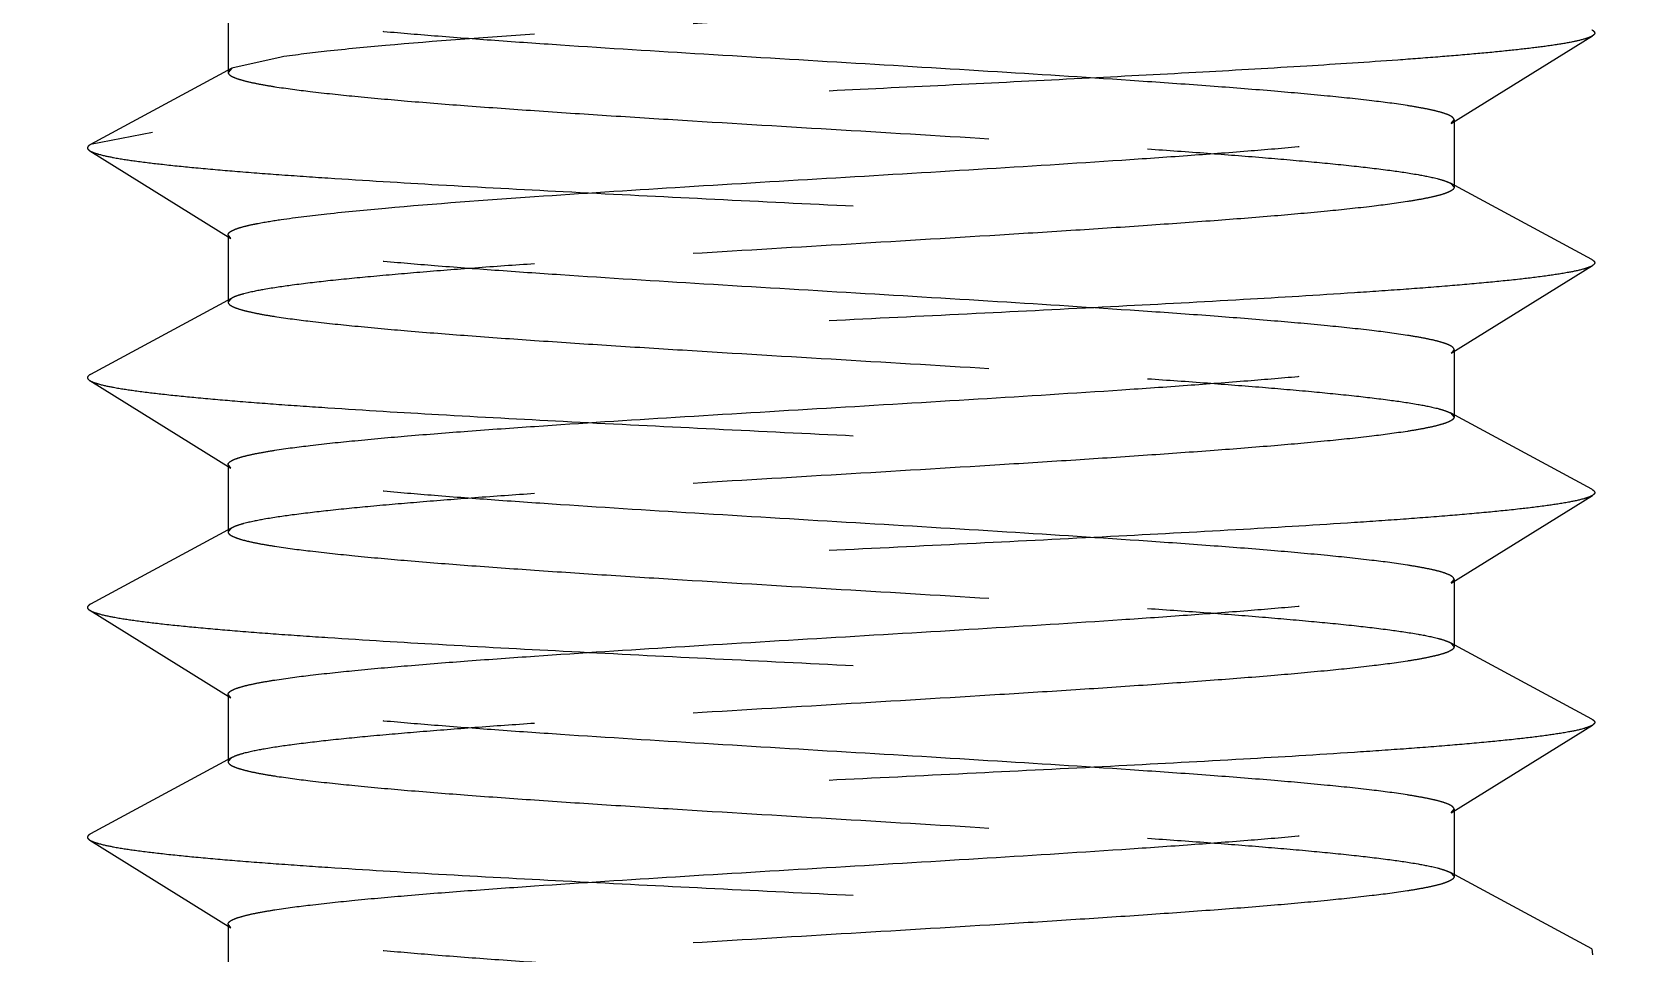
# Model space of a CAD drawing. Header units: inches. Extents: x 504 to 965, y -420 to -94.
# Drawn here: x 845.059 to 847.139, y -336.648 to -335.445 of the extents above; entities that cross this region are included whole.
import ezdxf

# ---------------------------------------------------------------- set-up
doc = ezdxf.new("R2010")
doc.units = ezdxf.units.IN
doc.header["$LTSCALE"] = 10
doc.header["$MEASUREMENT"] = 0
doc.linetypes.add('CENTER', pattern=[0.6, 0.375, -0.075, 0.075, -0.075])
doc.linetypes.add('HIDDEN', pattern=[0.2, 0.1, -0.1])
doc.layers.get('0').update_dxf_attribs({"linetype": 'CONTINUOUS'})
doc.layers.add('DEFAULT_2', color=8, linetype='HIDDEN')

msp = doc.modelspace()

# ---------------------------------------------------------------- linework, layer by layer
at = {"linetype": 'CENTER'}
msp.add_arc((736.7034, -1690.9897), 1356.7628, 83.2637115, 96.7362885, dxfattribs=at)
at = {"layer": 'DEFAULT_2', "color": 8, "linetype": 'HIDDEN'}
for p, q in [((845.3147, -335.4105), (845.3147, -335.4983)), ((846.911, -335.5651), (847.0952, -335.4507)), ((845.3838, -335.4783), (845.3196, -335.493)), ((845.3196, -335.493), (845.1352, -335.5926)), ((845.3196, -335.493), (845.3147, -335.4983)), ((846.911, -335.5651), (846.9147, -335.5605)), ((846.9147, -335.5605), (846.9147, -335.6483)), ((845.2161, -335.577), (845.1352, -335.5926)), ((845.1342, -335.6007), (845.3184, -335.7151)), ((847.0943, -335.7426), (846.9098, -335.643)), ((846.9098, -335.643), (846.9147, -335.6483)), ((845.3184, -335.7151), (845.3147, -335.7105)), ((845.3147, -335.7105), (845.3147, -335.7983)), ((846.911, -335.8651), (847.0952, -335.7507)), ((845.3196, -335.793), (845.1352, -335.8926)), ((845.3196, -335.793), (845.3147, -335.7983)), ((846.911, -335.8651), (846.9147, -335.8605)), ((846.9147, -335.8605), (846.9147, -335.9483)), ((845.1342, -335.9007), (845.3184, -336.0151)), ((847.0943, -336.0426), (846.9098, -335.943)), ((846.9098, -335.943), (846.9147, -335.9483)), ((845.3184, -336.0151), (845.3147, -336.0105)), ((845.3147, -336.0105), (845.3147, -336.0983)), ((846.911, -336.1651), (847.0952, -336.0507)), ((845.3196, -336.093), (845.1352, -336.1926)), ((845.3196, -336.093), (845.3147, -336.0983)), ((846.911, -336.1651), (846.9147, -336.1605)), ((846.9147, -336.1605), (846.9147, -336.2483)), ((845.1342, -336.2007), (845.3184, -336.3151)), ((847.0943, -336.3426), (846.9098, -336.243)), ((846.9098, -336.243), (846.9147, -336.2483)), ((845.3184, -336.3151), (845.3147, -336.3105)), ((845.3147, -336.3105), (845.3147, -336.3983)), ((846.911, -336.4651), (847.0952, -336.3507)), ((845.3196, -336.393), (845.1352, -336.4926)), ((845.3196, -336.393), (845.3147, -336.3983)), ((846.911, -336.4651), (846.9147, -336.4605)), ((846.9147, -336.4605), (846.9147, -336.5483)), ((845.1342, -336.5007), (845.3184, -336.6151)), ((847.0943, -336.6426), (846.9098, -336.543)), ((846.9098, -336.543), (846.9147, -336.5483)), ((845.3147, -336.6105), (845.3147, -336.6983)), ((845.3184, -336.6151), (845.3147, -336.6105)), ((847.0943, -336.6426), (847.0952, -336.6507))]:
    msp.add_line(p, q, dxfattribs=at)
for points, knots in [([(846.9147, -335.3483), (846.9147, -335.3495), (846.9133, -335.3514), (846.9107, -335.3531), (846.9062, -335.3554), (846.8984, -335.3581), (846.8864, -335.3611), (846.8712, -335.3642), (846.8446, -335.3686), (846.8037, -335.3739), (846.7459, -335.38), (846.6772, -335.3862), (846.599, -335.3923), (846.5125, -335.3985), (846.4192, -335.4047), (846.2858, -335.4131), (846.1147, -335.4233), (845.9123, -335.4354), (845.779, -335.4439), (845.7147, -335.4483)], [0, 0, 0, 0, 0.002948, 0.005141, 0.007935, 0.015452, 0.025627, 0.038475, 0.053962, 0.092639, 0.141064, 0.198443, 0.263812, 0.336063, 0.413972, 0.496211, 0.66803, 0.839842, 1, 1, 1, 1]), ([(846.5147, -335.5105), (846.4535, -335.5063), (846.3266, -335.4981), (846.1335, -335.4866), (845.9393, -335.475), (845.7823, -335.4652), (845.6651, -335.4571), (845.5868, -335.4512), (845.5167, -335.4453), (845.4559, -335.4395), (845.4054, -335.4336), (845.3701, -335.4286), (845.3476, -335.4243), (845.3351, -335.4214), (845.3256, -335.4185), (845.3204, -335.4163), (845.3184, -335.4151)], [0, 0, 0, 0, 0.153218, 0.317576, 0.482929, 0.639051, 0.710601, 0.776305, 0.835151, 0.886229, 0.928771, 0.962152, 0.97526, 0.985931, 0.994163, 1, 1, 1, 1]), ([(847.0943, -335.4426), (847.0953, -335.4432), (847.0969, -335.4442), (847.0983, -335.4462), (847.0982, -335.4477), (847.0973, -335.4493), (847.0961, -335.4501), (847.0952, -335.4507)], [0, 0, 0, 0, 0.316234, 0.52428, 0.615716, 0.718695, 1, 1, 1, 1]), ([(847.0952, -335.4507), (847.094, -335.4515), (847.0908, -335.4529), (847.0821, -335.4558), (847.0671, -335.4592), (847.0443, -335.463), (847.0151, -335.4668), (846.9799, -335.4707), (846.9387, -335.4746), (846.8918, -335.4785), (846.8192, -335.484), (846.7169, -335.4906), (846.5826, -335.4984), (846.4356, -335.5061), (846.2798, -335.5139), (846.1195, -335.5217), (845.9591, -335.5295), (845.8029, -335.5373), (845.6552, -335.545), (845.52, -335.5528), (845.4011, -335.5605), (845.3015, -335.5681), (845.2421, -335.5739), (845.2161, -335.577)], [0, 0, 0, 0, 0.002373, 0.005566, 0.014479, 0.026777, 0.042414, 0.061292, 0.083297, 0.108279, 0.136075, 0.199334, 0.271367, 0.350218, 0.433747, 0.519682, 0.605686, 0.689422, 0.768611, 0.841106, 0.904935, 0.958381, 1, 1, 1, 1]), ([(845.7147, -335.4483), (845.6498, -335.4528), (845.5594, -335.4594), (845.4491, -335.4699), (845.4037, -335.4754), (845.3838, -335.4783)], [0, 0, 0, 0, 0.587233, 0.818339, 1, 1, 1, 1]), ([(845.3147, -335.4983), (845.3147, -335.4995), (845.3161, -335.5014), (845.3187, -335.5031), (845.3232, -335.5054), (845.331, -335.5081), (845.343, -335.5111), (845.3582, -335.5142), (845.3848, -335.5186), (845.4257, -335.5239), (845.4835, -335.53), (845.5522, -335.5362), (845.6304, -335.5423), (845.7169, -335.5485), (845.8103, -335.5547), (845.9436, -335.5631), (846.1147, -335.5733), (846.3171, -335.5854), (846.4504, -335.5939), (846.5147, -335.5983)], [0, 0, 0, 0, 0.00295, 0.005141, 0.007933, 0.015451, 0.025629, 0.038473, 0.053961, 0.092635, 0.141061, 0.198439, 0.263811, 0.336068, 0.413978, 0.496216, 0.668027, 0.83984, 1, 1, 1, 1]), ([(846.9147, -335.5605), (846.9147, -335.5593), (846.9133, -335.5574), (846.9107, -335.5556), (846.9062, -335.5533), (846.8983, -335.5507), (846.8864, -335.5476), (846.8712, -335.5446), (846.8446, -335.5401), (846.8036, -335.5348), (846.7458, -335.5287), (846.6772, -335.5226), (846.599, -335.5164), (846.5437, -335.5125), (846.5147, -335.5105)], [0, 0, 0, 0, 0.008781, 0.015307, 0.023623, 0.046009, 0.076296, 0.114525, 0.16062, 0.275713, 0.419813, 0.590521, 0.785076, 1, 1, 1, 1]), ([(845.7147, -335.6605), (845.7759, -335.6563), (845.9028, -335.6481), (846.0959, -335.6366), (846.2901, -335.625), (846.4472, -335.6152), (846.5643, -335.6071), (846.6427, -335.6012), (846.7127, -335.5953), (846.7735, -335.5895), (846.824, -335.5836), (846.8593, -335.5786), (846.8818, -335.5743), (846.8943, -335.5714), (846.9038, -335.5685), (846.909, -335.5663), (846.911, -335.5651)], [0, 0, 0, 0, 0.153216, 0.317576, 0.482938, 0.639061, 0.710608, 0.776309, 0.835151, 0.886233, 0.928775, 0.962153, 0.975263, 0.985934, 0.994162, 1, 1, 1, 1]), ([(845.1352, -335.5926), (845.1341, -335.5932), (845.1325, -335.5942), (845.1311, -335.5962), (845.1312, -335.5977), (845.1321, -335.5993), (845.1333, -335.6001), (845.1342, -335.6007)], [0, 0, 0, 0, 0.316177, 0.5242, 0.615642, 0.718646, 1, 1, 1, 1]), ([(845.1342, -335.6007), (845.1356, -335.6016), (845.1394, -335.6032), (845.1497, -335.6065), (845.1679, -335.6102), (845.1958, -335.6145), (845.2316, -335.6188), (845.275, -335.6232), (845.3256, -335.6276), (845.383, -335.632), (845.4717, -335.6381), (845.5955, -335.6456), (845.7563, -335.6542), (845.9295, -335.6629), (846.109, -335.6717), (846.2887, -335.6804), (846.4625, -335.6891), (846.6242, -335.6978), (846.749, -335.7053), (846.8386, -335.7114), (846.8969, -335.7158), (846.9484, -335.7201), (846.9928, -335.7245), (847.0295, -335.7288), (847.0584, -335.7331), (847.0775, -335.7369), (847.0885, -335.7401), (847.0926, -335.7418), (847.0943, -335.7426)], [0, 0, 0, 0, 0.002609, 0.006215, 0.016495, 0.030864, 0.049236, 0.071466, 0.097374, 0.12674, 0.159315, 0.232952, 0.315767, 0.404918, 0.497345, 0.589873, 0.679323, 0.762625, 0.836921, 0.869882, 0.899668, 0.926025, 0.948731, 0.9676, 0.982482, 0.993281, 0.997142, 1, 1, 1, 1]), ([(846.5147, -335.5983), (846.5408, -335.6001), (846.5907, -335.6036), (846.662, -335.6092), (846.7259, -335.6147), (846.7814, -335.6202), (846.8277, -335.6256), (846.8643, -335.631), (846.8885, -335.6357), (846.9025, -335.6398), (846.9077, -335.6419), (846.9098, -335.643)], [0, 0, 0, 0, 0.196709, 0.377162, 0.538697, 0.679227, 0.796903, 0.890174, 0.95797, 0.982175, 1, 1, 1, 1]), ([(846.9147, -335.6483), (846.9147, -335.6495), (846.9133, -335.6514), (846.9107, -335.6531), (846.9062, -335.6554), (846.8983, -335.6581), (846.8864, -335.6611), (846.8712, -335.6642), (846.8446, -335.6686), (846.8036, -335.674), (846.7458, -335.6801), (846.6772, -335.6862), (846.599, -335.6923), (846.5124, -335.6985), (846.4191, -335.7047), (846.2858, -335.7131), (846.1147, -335.7233), (845.9123, -335.7354), (845.779, -335.7439), (845.7147, -335.7483)], [0, 0, 0, 0, 0.002951, 0.005146, 0.007942, 0.015464, 0.025643, 0.038495, 0.053986, 0.092668, 0.141097, 0.198479, 0.263849, 0.3361, 0.414004, 0.496239, 0.668049, 0.839853, 1, 1, 1, 1]), ([(845.3838, -335.6905), (845.4037, -335.6876), (845.4491, -335.6821), (845.5594, -335.6716), (845.6498, -335.6649), (845.7147, -335.6605)], [0, 0, 0, 0, 0.181661, 0.412767, 1, 1, 1, 1]), ([(845.3147, -335.7105), (845.3147, -335.7096), (845.3159, -335.7074), (845.3196, -335.7051), (845.3251, -335.7026), (845.3328, -335.7002), (845.3426, -335.6977), (845.3598, -335.6942), (845.3738, -335.692), (845.3838, -335.6905)], [0, 0, 0, 0, 0.037122, 0.093282, 0.175009, 0.284195, 0.421469, 0.586803, 1, 1, 1, 1]), ([(846.5147, -335.8105), (846.4535, -335.8063), (846.3266, -335.7981), (846.1335, -335.7866), (845.9393, -335.775), (845.7823, -335.7652), (845.6651, -335.7571), (845.5868, -335.7512), (845.5167, -335.7453), (845.4559, -335.7395), (845.4054, -335.7336), (845.3701, -335.7286), (845.3476, -335.7243), (845.3351, -335.7214), (845.3256, -335.7185), (845.3204, -335.7163), (845.3184, -335.7151)], [0, 0, 0, 0, 0.153218, 0.317581, 0.482939, 0.63906, 0.710609, 0.776313, 0.835158, 0.886237, 0.928777, 0.962156, 0.975262, 0.985934, 0.994165, 1, 1, 1, 1]), ([(847.0952, -335.7507), (847.0938, -335.7516), (847.09, -335.7532), (847.0797, -335.7565), (847.0615, -335.7602), (847.0336, -335.7645), (846.9978, -335.7688), (846.9544, -335.7732), (846.9038, -335.7776), (846.8464, -335.782), (846.7577, -335.7881), (846.6339, -335.7956), (846.4731, -335.8042), (846.3, -335.8129), (846.1204, -335.8217), (845.9407, -335.8304), (845.7669, -335.8391), (845.6052, -335.8478), (845.4804, -335.8553), (845.3908, -335.8614), (845.3325, -335.8658), (845.281, -335.8701), (845.2366, -335.8745), (845.1999, -335.8788), (845.171, -335.8831), (845.1519, -335.8869), (845.1409, -335.8901), (845.1368, -335.8918), (845.1352, -335.8926)], [0, 0, 0, 0, 0.002609, 0.006215, 0.016495, 0.030863, 0.049236, 0.071466, 0.097374, 0.126739, 0.159315, 0.232952, 0.315766, 0.404918, 0.497344, 0.589872, 0.679323, 0.762625, 0.836921, 0.869883, 0.899668, 0.926026, 0.948731, 0.967601, 0.982482, 0.993281, 0.997143, 1, 1, 1, 1]), ([(845.7147, -335.7483), (845.6886, -335.7501), (845.6387, -335.7536), (845.5674, -335.7592), (845.5035, -335.7647), (845.448, -335.7702), (845.4017, -335.7756), (845.3651, -335.781), (845.3409, -335.7857), (845.3269, -335.7898), (845.3217, -335.7919), (845.3196, -335.793)], [0, 0, 0, 0, 0.196689, 0.377166, 0.538713, 0.679238, 0.796915, 0.890177, 0.957976, 0.982174, 1, 1, 1, 1]), ([(847.0943, -335.7426), (847.0953, -335.7432), (847.0969, -335.7442), (847.0983, -335.7462), (847.0982, -335.7477), (847.0973, -335.7493), (847.0961, -335.7501), (847.0952, -335.7507)], [0, 0, 0, 0, 0.31624, 0.524287, 0.615693, 0.718671, 1, 1, 1, 1]), ([(845.3147, -335.7983), (845.3147, -335.7995), (845.3161, -335.8014), (845.3187, -335.8031), (845.3232, -335.8054), (845.331, -335.8081), (845.3429, -335.8111), (845.3581, -335.8142), (845.3847, -335.8186), (845.4257, -335.8239), (845.4835, -335.83), (845.5521, -335.8362), (845.6304, -335.8423), (845.7169, -335.8485), (845.8102, -335.8547), (845.9436, -335.8631), (846.1147, -335.8733), (846.3171, -335.8854), (846.4504, -335.8939), (846.5147, -335.8983)], [0, 0, 0, 0, 0.002947, 0.005136, 0.007926, 0.015443, 0.025616, 0.038457, 0.053944, 0.092614, 0.141037, 0.198413, 0.263783, 0.336041, 0.413953, 0.496195, 0.668014, 0.839831, 1, 1, 1, 1]), ([(846.9147, -335.8605), (846.9147, -335.8593), (846.9133, -335.8574), (846.9107, -335.8556), (846.9061, -335.8533), (846.8983, -335.8507), (846.8864, -335.8476), (846.8712, -335.8446), (846.8446, -335.8401), (846.8036, -335.8348), (846.7458, -335.8287), (846.6772, -335.8226), (846.5989, -335.8164), (846.5437, -335.8125), (846.5147, -335.8105)], [0, 0, 0, 0, 0.008791, 0.015325, 0.02365, 0.046051, 0.07635, 0.11459, 0.160691, 0.27579, 0.419886, 0.590583, 0.785113, 1, 1, 1, 1]), ([(845.7147, -335.9605), (845.7759, -335.9563), (845.9028, -335.9481), (846.0959, -335.9366), (846.2901, -335.925), (846.4471, -335.9152), (846.5643, -335.9071), (846.6426, -335.9012), (846.7127, -335.8953), (846.7735, -335.8895), (846.824, -335.8836), (846.8593, -335.8786), (846.8818, -335.8743), (846.8943, -335.8714), (846.9038, -335.8685), (846.909, -335.8663), (846.911, -335.8651)], [0, 0, 0, 0, 0.153218, 0.317574, 0.482933, 0.639057, 0.710606, 0.776307, 0.835148, 0.88623, 0.928773, 0.962152, 0.975262, 0.985934, 0.994162, 1, 1, 1, 1]), ([(845.1352, -335.8926), (845.1341, -335.8932), (845.1325, -335.8942), (845.1311, -335.8962), (845.1312, -335.8977), (845.1321, -335.8993), (845.1333, -335.9001), (845.1342, -335.9007)], [0, 0, 0, 0, 0.316188, 0.524273, 0.615666, 0.718639, 1, 1, 1, 1]), ([(845.1342, -335.9007), (845.1356, -335.9016), (845.1394, -335.9032), (845.1497, -335.9065), (845.1679, -335.9102), (845.1958, -335.9145), (845.2316, -335.9188), (845.275, -335.9232), (845.3256, -335.9276), (845.383, -335.932), (845.4717, -335.9381), (845.5955, -335.9456), (845.7563, -335.9542), (845.9295, -335.9629), (846.109, -335.9717), (846.2887, -335.9804), (846.4625, -335.9891), (846.6242, -335.9978), (846.749, -336.0053), (846.8386, -336.0114), (846.8969, -336.0158), (846.9484, -336.0201), (846.9928, -336.0245), (847.0295, -336.0288), (847.0584, -336.0331), (847.0775, -336.0369), (847.0885, -336.0401), (847.0926, -336.0418), (847.0943, -336.0426)], [0, 0, 0, 0, 0.00261, 0.006214, 0.016495, 0.030863, 0.049236, 0.071466, 0.097374, 0.126739, 0.159315, 0.232952, 0.315766, 0.404918, 0.497344, 0.589872, 0.679323, 0.762625, 0.836921, 0.869883, 0.899668, 0.926026, 0.948731, 0.967601, 0.982482, 0.993282, 0.997143, 1, 1, 1, 1]), ([(846.5147, -335.8983), (846.5408, -335.9001), (846.5907, -335.9036), (846.662, -335.9092), (846.7259, -335.9147), (846.7814, -335.9202), (846.8277, -335.9256), (846.8643, -335.931), (846.8885, -335.9357), (846.9025, -335.9398), (846.9077, -335.9419), (846.9098, -335.943)], [0, 0, 0, 0, 0.196694, 0.377168, 0.538707, 0.679228, 0.796904, 0.890171, 0.957973, 0.982173, 1, 1, 1, 1]), ([(845.3147, -336.0105), (845.3147, -336.0093), (845.3161, -336.0074), (845.3187, -336.0056), (845.3233, -336.0033), (845.3311, -336.0007), (845.343, -335.9976), (845.3582, -335.9946), (845.3848, -335.9901), (845.4258, -335.9848), (845.4836, -335.9787), (845.5522, -335.9726), (845.6305, -335.9664), (845.6857, -335.9625), (845.7147, -335.9605)], [0, 0, 0, 0, 0.008784, 0.015319, 0.023645, 0.046036, 0.076327, 0.114569, 0.160663, 0.27576, 0.419842, 0.590545, 0.785109, 1, 1, 1, 1]), ([(846.9147, -335.9483), (846.9147, -335.9495), (846.9133, -335.9514), (846.9107, -335.9531), (846.9062, -335.9554), (846.8983, -335.9581), (846.8864, -335.9611), (846.8712, -335.9642), (846.8446, -335.9686), (846.8037, -335.974), (846.7458, -335.9801), (846.6772, -335.9862), (846.599, -335.9923), (846.5124, -335.9985), (846.4191, -336.0047), (846.2858, -336.0131), (846.1147, -336.0233), (845.9123, -336.0354), (845.779, -336.0439), (845.7147, -336.0483)], [0, 0, 0, 0, 0.002952, 0.005145, 0.00794, 0.015464, 0.025644, 0.038492, 0.053984, 0.092663, 0.141093, 0.198474, 0.263843, 0.336096, 0.414, 0.496232, 0.668041, 0.839849, 1, 1, 1, 1]), ([(846.5147, -336.1105), (846.4535, -336.1063), (846.3266, -336.0981), (846.1335, -336.0866), (845.9393, -336.075), (845.7822, -336.0652), (845.6651, -336.0571), (845.5867, -336.0512), (845.5167, -336.0453), (845.4559, -336.0395), (845.4054, -336.0336), (845.3701, -336.0286), (845.3476, -336.0243), (845.3351, -336.0214), (845.3256, -336.0185), (845.3204, -336.0163), (845.3184, -336.0151)], [0, 0, 0, 0, 0.15322, 0.317586, 0.482947, 0.639065, 0.710612, 0.776315, 0.83516, 0.886237, 0.928778, 0.962156, 0.975262, 0.985932, 0.994163, 1, 1, 1, 1]), ([(847.0952, -336.0507), (847.0938, -336.0516), (847.09, -336.0532), (847.0797, -336.0565), (847.0615, -336.0602), (847.0336, -336.0645), (846.9978, -336.0688), (846.9544, -336.0732), (846.9038, -336.0776), (846.8464, -336.082), (846.7577, -336.0881), (846.6339, -336.0956), (846.4731, -336.1042), (846.3, -336.1129), (846.1204, -336.1217), (845.9407, -336.1304), (845.7669, -336.1391), (845.6052, -336.1478), (845.4804, -336.1553), (845.3908, -336.1614), (845.3325, -336.1658), (845.281, -336.1701), (845.2366, -336.1745), (845.1999, -336.1788), (845.171, -336.1831), (845.1519, -336.1869), (845.1409, -336.1901), (845.1368, -336.1918), (845.1352, -336.1926)], [0, 0, 0, 0, 0.00261, 0.006215, 0.016495, 0.030864, 0.049236, 0.071466, 0.097374, 0.126739, 0.159315, 0.232952, 0.315766, 0.404918, 0.497344, 0.589872, 0.679323, 0.762625, 0.836921, 0.869883, 0.899668, 0.926026, 0.948731, 0.967601, 0.982482, 0.993281, 0.997144, 1, 1, 1, 1]), ([(845.7147, -336.0483), (845.6886, -336.0501), (845.6387, -336.0536), (845.5674, -336.0592), (845.5035, -336.0647), (845.448, -336.0702), (845.4017, -336.0756), (845.3651, -336.081), (845.3409, -336.0857), (845.3269, -336.0898), (845.3217, -336.0919), (845.3196, -336.093)], [0, 0, 0, 0, 0.196688, 0.377167, 0.538715, 0.679241, 0.796918, 0.890181, 0.95798, 0.982176, 1, 1, 1, 1]), ([(847.0943, -336.0426), (847.0953, -336.0432), (847.0969, -336.0442), (847.0983, -336.0462), (847.0982, -336.0477), (847.0973, -336.0493), (847.0961, -336.0501), (847.0952, -336.0507)], [0, 0, 0, 0, 0.316134, 0.524251, 0.615637, 0.718599, 1, 1, 1, 1]), ([(845.3147, -336.0983), (845.3147, -336.0995), (845.3161, -336.1014), (845.3187, -336.1031), (845.3232, -336.1054), (845.331, -336.1081), (845.3429, -336.1111), (845.3581, -336.1142), (845.3847, -336.1186), (845.4257, -336.1239), (845.4835, -336.13), (845.5521, -336.1362), (845.6303, -336.1423), (845.7169, -336.1485), (845.8102, -336.1547), (845.9436, -336.1631), (846.1146, -336.1733), (846.3171, -336.1854), (846.4504, -336.1939), (846.5147, -336.1983)], [0, 0, 0, 0, 0.002946, 0.005135, 0.007924, 0.015439, 0.025611, 0.038451, 0.053937, 0.092606, 0.141029, 0.198403, 0.26377, 0.336027, 0.41394, 0.496183, 0.668009, 0.839828, 1, 1, 1, 1]), ([(846.9147, -336.1605), (846.9147, -336.1593), (846.9133, -336.1574), (846.9107, -336.1556), (846.9061, -336.1533), (846.8983, -336.1506), (846.8864, -336.1476), (846.8712, -336.1446), (846.8446, -336.1401), (846.8036, -336.1348), (846.7458, -336.1287), (846.6772, -336.1226), (846.5989, -336.1164), (846.5437, -336.1125), (846.5147, -336.1105)], [0, 0, 0, 0, 0.008794, 0.015337, 0.02367, 0.046073, 0.076375, 0.114626, 0.160725, 0.275833, 0.419915, 0.590608, 0.785148, 1, 1, 1, 1]), ([(845.7147, -336.2605), (845.7759, -336.2563), (845.9028, -336.2481), (846.0959, -336.2366), (846.2901, -336.225), (846.4471, -336.2152), (846.5643, -336.2071), (846.6426, -336.2012), (846.7127, -336.1953), (846.7735, -336.1895), (846.824, -336.1836), (846.8593, -336.1786), (846.8818, -336.1743), (846.8943, -336.1714), (846.9038, -336.1685), (846.909, -336.1663), (846.911, -336.1651)], [0, 0, 0, 0, 0.153219, 0.317574, 0.48293, 0.639055, 0.710604, 0.776306, 0.83515, 0.886228, 0.928771, 0.962153, 0.97526, 0.985931, 0.994163, 1, 1, 1, 1]), ([(845.1352, -336.1926), (845.1341, -336.1932), (845.1325, -336.1942), (845.1311, -336.1962), (845.1312, -336.1977), (845.1321, -336.1993), (845.1333, -336.2001), (845.1342, -336.2007)], [0, 0, 0, 0, 0.316095, 0.524232, 0.615621, 0.718565, 1, 1, 1, 1]), ([(845.1342, -336.2007), (845.1356, -336.2016), (845.1394, -336.2032), (845.1497, -336.2065), (845.1679, -336.2102), (845.1958, -336.2145), (845.2316, -336.2188), (845.275, -336.2232), (845.3256, -336.2276), (845.383, -336.232), (845.4717, -336.2381), (845.5955, -336.2456), (845.7563, -336.2542), (845.9295, -336.2629), (846.109, -336.2717), (846.2887, -336.2804), (846.4625, -336.2891), (846.6242, -336.2978), (846.749, -336.3053), (846.8386, -336.3114), (846.8969, -336.3158), (846.9484, -336.3201), (846.9928, -336.3245), (847.0295, -336.3288), (847.0584, -336.3331), (847.0775, -336.3369), (847.0885, -336.3401), (847.0926, -336.3418), (847.0943, -336.3426)], [0, 0, 0, 0, 0.002611, 0.006215, 0.016495, 0.030864, 0.049236, 0.071467, 0.097374, 0.12674, 0.159315, 0.232952, 0.315766, 0.404918, 0.497344, 0.589872, 0.679323, 0.762625, 0.836921, 0.869882, 0.899668, 0.926025, 0.948731, 0.9676, 0.982482, 0.993281, 0.997144, 1, 1, 1, 1]), ([(846.5147, -336.1983), (846.5408, -336.2001), (846.5907, -336.2036), (846.662, -336.2092), (846.7259, -336.2147), (846.7814, -336.2202), (846.8277, -336.2256), (846.8643, -336.231), (846.8885, -336.2357), (846.9025, -336.2398), (846.9077, -336.2419), (846.9098, -336.243)], [0, 0, 0, 0, 0.196695, 0.377171, 0.538713, 0.679234, 0.796907, 0.890171, 0.957972, 0.982173, 1, 1, 1, 1]), ([(846.9147, -336.2483), (846.9147, -336.2495), (846.9133, -336.2514), (846.9107, -336.2531), (846.9062, -336.2554), (846.8984, -336.2581), (846.8864, -336.2611), (846.8712, -336.2642), (846.8446, -336.2686), (846.8037, -336.274), (846.7459, -336.28), (846.6772, -336.2862), (846.599, -336.2923), (846.5125, -336.2985), (846.4192, -336.3047), (846.2858, -336.3131), (846.1147, -336.3233), (845.9123, -336.3354), (845.779, -336.3439), (845.7147, -336.3483)], [0, 0, 0, 0, 0.002949, 0.005141, 0.007934, 0.015455, 0.025632, 0.038476, 0.053965, 0.092638, 0.141064, 0.198443, 0.263812, 0.336068, 0.413976, 0.496211, 0.668025, 0.83984, 1, 1, 1, 1]), ([(845.3147, -336.3105), (845.3147, -336.3093), (845.3161, -336.3074), (845.3187, -336.3056), (845.3232, -336.3033), (845.3311, -336.3007), (845.343, -336.2976), (845.3582, -336.2946), (845.3848, -336.2901), (845.4258, -336.2848), (845.4836, -336.2787), (845.5522, -336.2726), (845.6305, -336.2664), (845.6857, -336.2625), (845.7147, -336.2605)], [0, 0, 0, 0, 0.00878, 0.01531, 0.023632, 0.046016, 0.076301, 0.114539, 0.16063, 0.275726, 0.419811, 0.590519, 0.785094, 1, 1, 1, 1]), ([(846.5147, -336.4105), (846.4535, -336.4063), (846.3266, -336.3981), (846.1335, -336.3866), (845.9393, -336.375), (845.7823, -336.3652), (845.6651, -336.3571), (845.5868, -336.3512), (845.5167, -336.3453), (845.4559, -336.3395), (845.4054, -336.3336), (845.3701, -336.3286), (845.3476, -336.3243), (845.3351, -336.3214), (845.3256, -336.3185), (845.3204, -336.3163), (845.3184, -336.3151)], [0, 0, 0, 0, 0.153218, 0.317583, 0.482946, 0.639064, 0.71061, 0.776313, 0.835158, 0.886236, 0.928778, 0.962156, 0.975263, 0.985933, 0.994163, 1, 1, 1, 1]), ([(847.0952, -336.3507), (847.0938, -336.3516), (847.09, -336.3532), (847.0797, -336.3565), (847.0615, -336.3602), (847.0336, -336.3645), (846.9978, -336.3688), (846.9544, -336.3732), (846.9038, -336.3776), (846.8464, -336.382), (846.7577, -336.3881), (846.6339, -336.3956), (846.4731, -336.4042), (846.3, -336.4129), (846.1204, -336.4217), (845.9407, -336.4304), (845.7669, -336.4391), (845.6052, -336.4478), (845.4804, -336.4553), (845.3908, -336.4614), (845.3325, -336.4658), (845.281, -336.4701), (845.2366, -336.4745), (845.1999, -336.4788), (845.171, -336.4831), (845.1519, -336.4869), (845.1409, -336.4901), (845.1368, -336.4918), (845.1352, -336.4926)], [0, 0, 0, 0, 0.002611, 0.006216, 0.016495, 0.030865, 0.049236, 0.071467, 0.097374, 0.12674, 0.159315, 0.232952, 0.315766, 0.404918, 0.497344, 0.589872, 0.679323, 0.762625, 0.836921, 0.869882, 0.899668, 0.926025, 0.948731, 0.967599, 0.982482, 0.99328, 0.997143, 1, 1, 1, 1]), ([(845.7147, -336.3483), (845.6886, -336.3501), (845.6387, -336.3536), (845.5674, -336.3592), (845.5035, -336.3647), (845.4481, -336.3702), (845.4017, -336.3756), (845.3651, -336.381), (845.3409, -336.3857), (845.3269, -336.3898), (845.3217, -336.3919), (845.3196, -336.393)], [0, 0, 0, 0, 0.196706, 0.377159, 0.5387, 0.679232, 0.796908, 0.890176, 0.957971, 0.982175, 1, 1, 1, 1]), ([(847.0943, -336.3426), (847.0953, -336.3432), (847.0969, -336.3442), (847.0983, -336.3462), (847.0982, -336.3477), (847.0973, -336.3493), (847.0961, -336.3501), (847.0952, -336.3507)], [0, 0, 0, 0, 0.316079, 0.524229, 0.615631, 0.71856, 1, 1, 1, 1]), ([(845.3147, -336.3983), (845.3147, -336.3995), (845.3161, -336.4014), (845.3187, -336.4031), (845.3232, -336.4054), (845.331, -336.4081), (845.343, -336.4111), (845.3582, -336.4142), (845.3848, -336.4186), (845.4257, -336.4239), (845.4835, -336.43), (845.5522, -336.4362), (845.6304, -336.4423), (845.7169, -336.4485), (845.8102, -336.4547), (845.9436, -336.4631), (846.1147, -336.4733), (846.3171, -336.4854), (846.4504, -336.4939), (846.5147, -336.4983)], [0, 0, 0, 0, 0.002947, 0.005139, 0.007933, 0.015449, 0.025623, 0.03847, 0.053957, 0.092632, 0.141056, 0.198434, 0.263803, 0.336055, 0.413965, 0.496205, 0.668025, 0.839839, 1, 1, 1, 1]), ([(846.9147, -336.4605), (846.9147, -336.4593), (846.9133, -336.4574), (846.9107, -336.4556), (846.9061, -336.4533), (846.8983, -336.4506), (846.8864, -336.4476), (846.8712, -336.4446), (846.8446, -336.4401), (846.8036, -336.4348), (846.7458, -336.4287), (846.6771, -336.4226), (846.5989, -336.4164), (846.5437, -336.4125), (846.5147, -336.4105)], [0, 0, 0, 0, 0.008795, 0.015338, 0.023672, 0.046077, 0.07638, 0.114631, 0.16073, 0.275838, 0.419918, 0.59061, 0.78515, 1, 1, 1, 1]), ([(845.7147, -336.5605), (845.7759, -336.5563), (845.9028, -336.5481), (846.0959, -336.5366), (846.2901, -336.525), (846.4471, -336.5152), (846.5643, -336.5071), (846.6426, -336.5012), (846.7127, -336.4953), (846.7735, -336.4895), (846.824, -336.4836), (846.8593, -336.4786), (846.8818, -336.4743), (846.8943, -336.4714), (846.9038, -336.4685), (846.909, -336.4663), (846.911, -336.4651)], [0, 0, 0, 0, 0.153218, 0.317575, 0.482929, 0.639053, 0.710602, 0.776306, 0.835151, 0.886228, 0.92877, 0.962152, 0.97526, 0.985931, 0.994164, 1, 1, 1, 1]), ([(845.1352, -336.4926), (845.1341, -336.4932), (845.1325, -336.4942), (845.1311, -336.4962), (845.1312, -336.4977), (845.1321, -336.4993), (845.1333, -336.5001), (845.1342, -336.5007)], [0, 0, 0, 0, 0.316086, 0.524239, 0.61566, 0.718593, 1, 1, 1, 1]), ([(845.1342, -336.5007), (845.1356, -336.5016), (845.1394, -336.5032), (845.1497, -336.5065), (845.1679, -336.5102), (845.1958, -336.5145), (845.2316, -336.5188), (845.275, -336.5232), (845.3256, -336.5276), (845.383, -336.532), (845.4717, -336.5381), (845.5955, -336.5456), (845.7563, -336.5542), (845.9295, -336.5629), (846.109, -336.5717), (846.2887, -336.5804), (846.4625, -336.5891), (846.6242, -336.5978), (846.749, -336.6053), (846.8386, -336.6114), (846.8969, -336.6158), (846.9484, -336.6201), (846.9928, -336.6245), (847.0295, -336.6288), (847.0584, -336.6331), (847.0775, -336.6369), (847.0885, -336.6401), (847.0926, -336.6418), (847.0943, -336.6426)], [0, 0, 0, 0, 0.002611, 0.006217, 0.016495, 0.030866, 0.049236, 0.071468, 0.097374, 0.126741, 0.159315, 0.232952, 0.315766, 0.404918, 0.497344, 0.589872, 0.679323, 0.762625, 0.836921, 0.869881, 0.899668, 0.926024, 0.948731, 0.967599, 0.982482, 0.993279, 0.997143, 1, 1, 1, 1]), ([(846.5147, -336.4983), (846.5408, -336.5001), (846.5907, -336.5036), (846.662, -336.5092), (846.7259, -336.5147), (846.7814, -336.5202), (846.8277, -336.5256), (846.8643, -336.531), (846.8885, -336.5357), (846.9025, -336.5398), (846.9077, -336.5419), (846.9098, -336.543)], [0, 0, 0, 0, 0.196694, 0.37717, 0.538715, 0.679238, 0.796912, 0.890174, 0.957973, 0.982173, 1, 1, 1, 1]), ([(846.9147, -336.5483), (846.9147, -336.5495), (846.9133, -336.5514), (846.9107, -336.5531), (846.9062, -336.5554), (846.8984, -336.5581), (846.8865, -336.5611), (846.8713, -336.5642), (846.8447, -336.5686), (846.8037, -336.5739), (846.7459, -336.58), (846.6773, -336.5862), (846.599, -336.5923), (846.5125, -336.5985), (846.4192, -336.6047), (846.2858, -336.6131), (846.1148, -336.6233), (845.9124, -336.6354), (845.779, -336.6439), (845.7147, -336.6483)], [0, 0, 0, 0, 0.002947, 0.005136, 0.007927, 0.015444, 0.025617, 0.038458, 0.053944, 0.092613, 0.141036, 0.198414, 0.263784, 0.336042, 0.413955, 0.496194, 0.668012, 0.839832, 1, 1, 1, 1]), ([(845.3147, -336.6105), (845.3147, -336.6093), (845.3161, -336.6074), (845.3187, -336.6056), (845.3232, -336.6033), (845.3311, -336.6007), (845.343, -336.5976), (845.3582, -336.5946), (845.3848, -336.5901), (845.4257, -336.5848), (845.4836, -336.5787), (845.5522, -336.5726), (845.6304, -336.5664), (845.6857, -336.5625), (845.7147, -336.5605)], [0, 0, 0, 0, 0.008779, 0.015303, 0.023617, 0.045999, 0.076283, 0.11451, 0.160603, 0.275693, 0.419793, 0.590504, 0.785066, 1, 1, 1, 1]), ([(846.5147, -336.7105), (846.4535, -336.7063), (846.3266, -336.6981), (846.1335, -336.6866), (845.9393, -336.675), (845.7823, -336.6652), (845.6651, -336.6571), (845.5868, -336.6512), (845.5167, -336.6453), (845.4559, -336.6395), (845.4054, -336.6336), (845.3701, -336.6286), (845.3476, -336.6243), (845.3351, -336.6214), (845.3256, -336.6185), (845.3204, -336.6163), (845.3184, -336.6151)], [0, 0, 0, 0, 0.153216, 0.317579, 0.482941, 0.639062, 0.710608, 0.77631, 0.835153, 0.886235, 0.928776, 0.962154, 0.975263, 0.985935, 0.994162, 1, 1, 1, 1])]:
    msp.add_open_spline(points, degree=3, knots=knots, dxfattribs=at)

doc.saveas('drawing.dxf')
